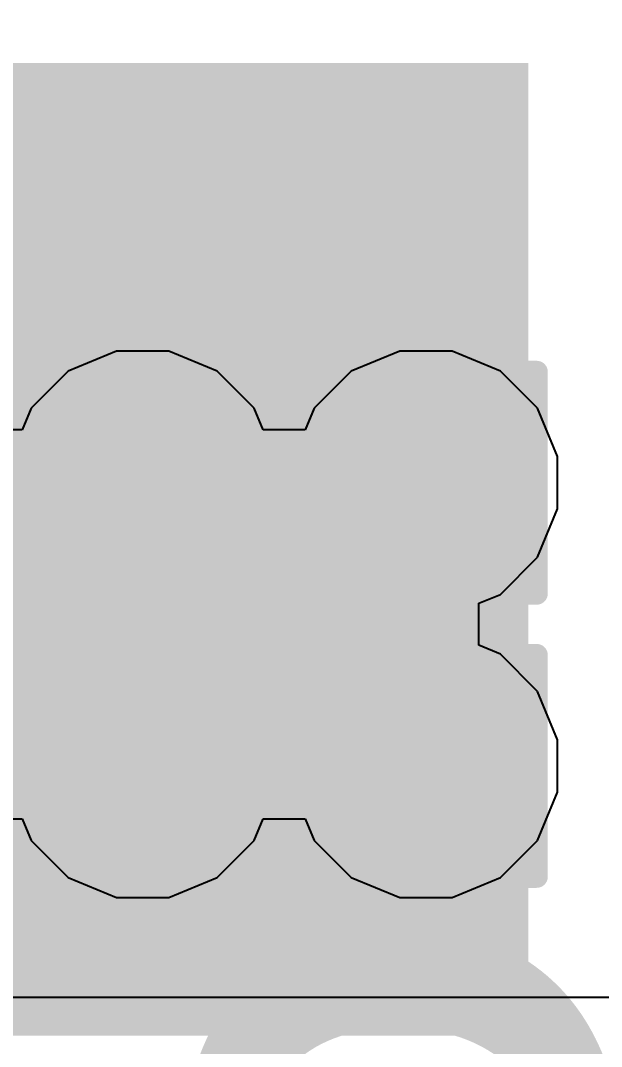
# Model space of a CAD drawing. Header units: inches. Extents: x -6 to 283, y -12 to 154.
# Drawn here: x 14.669 to 16, y -6.358 to -4.007 of the extents above; entities that cross this region are included whole.
import ezdxf

# ---------------------------------------------------------------- set-up
doc = ezdxf.new("R2010")
doc.units = ezdxf.units.IN
for name, color, linetype in [('Bottom Layer', 5, 'Continuous'), ('Drill Drawing', 1, 'Continuous'), ('GND-1', 16, 'Continuous'), ('GND-2', 90, 'Continuous'), ('GND-3', 216, 'Continuous'), ('GND-4', 54, 'Continuous'), ('PWR-1', 156, 'Continuous'), ('PWR-2', 130, 'Continuous'), ('Signal L1', 76, 'Continuous'), ('Signal L2', 6, 'Continuous'), ('Top Layer', 1, 'Continuous'), ('Top Overlay', 2, 'Continuous'), ('Top Paste', 8, 'Continuous'), ('Top Solder', 216, 'Continuous'), ('Via Holes', 16, 'Continuous')]:
    doc.layers.add(name, color=color, linetype=linetype)
doc.styles.add('Arial Black_Bold', font='', dxfattribs={"height": 0.2})
doc.styles.get('Arial Black_Bold').set_extended_font_data('Arial Black', bold=True)

# ---------------------------------------------------------------- blocks, each defined once
blk = doc.blocks.new('C___0402_399')
at = {"layer": 'Top Layer'}
for points in [[(-0.6985, -0.3175), (-0.6985, 0.3175), (-0.2413, 0.3175), (-0.2413, -0.3175)], [(0.2413, -0.3175), (0.2413, 0.3175), (0.6985, 0.3175), (0.6985, -0.3175)]]:
    blk.add_hatch(color=1, dxfattribs=at).paths.add_polyline_path(points)
at = {"layer": 'Top Paste'}
for points in [[(-0.6985, -0.3175), (-0.6985, 0.3175), (-0.2413, 0.3175), (-0.2413, -0.3175)], [(0.2413, -0.3175), (0.2413, 0.3175), (0.6985, 0.3175), (0.6985, -0.3175)]]:
    blk.add_hatch(color=8, dxfattribs=at).paths.add_polyline_path(points)
at = {"layer": 'Top Solder'}
for points in [[(-0.7585, -0.3775), (-0.7585, 0.3775), (-0.1813, 0.3775), (-0.1813, -0.3775)], [(0.1813, -0.3775), (0.1813, 0.3775), (0.7585, 0.3775), (0.7585, -0.3775)]]:
    blk.add_hatch(color=216, dxfattribs=at).paths.add_polyline_path(points)
at = {"layer": 'Top Overlay'}
for points in [[(-0.2794, 0.4064, 0.127, 0.127, 0), (-0.7874, 0.4064, 0.127, 0.127, 0)], [(-0.7874, -0.4064, 0.127, 0.127, 0), (-0.7874, 0.4064, 0.127, 0.127, 0)], [(0.7874, 0.4064, 0.127, 0.127, 0), (0.2794, 0.4064, 0.127, 0.127, 0)], [(0.7874, -0.4064, 0.127, 0.127, 0), (0.7874, 0.4064, 0.127, 0.127, 0)], [(-0.2794, -0.4064, 0.127, 0.127, 0), (-0.7874, -0.4064, 0.127, 0.127, 0)], [(0.7874, -0.4064, 0.127, 0.127, 0), (0.2794, -0.4064, 0.127, 0.127, 0)]]:
    blk.add_lwpolyline(points, format="xyseb", dxfattribs=at)
for points in [[(-0.8191, 0.4064, 0.0635, 0.0635, 1), (-0.7556, 0.4064, 0.0635, 0.0635, 1)], [(-0.8191, 0.4064, 0.0635, 0.0635, 1), (-0.7556, 0.4064, 0.0635, 0.0635, 1)], [(-0.3111, 0.4064, 0.0635, 0.0635, 1), (-0.2477, 0.4064, 0.0635, 0.0635, 1)], [(0.2477, 0.4064, 0.0635, 0.0635, 1), (0.3111, 0.4064, 0.0635, 0.0635, 1)], [(0.7556, 0.4064, 0.0635, 0.0635, 1), (0.8191, 0.4064, 0.0635, 0.0635, 1)], [(0.7556, 0.4064, 0.0635, 0.0635, 1), (0.8191, 0.4064, 0.0635, 0.0635, 1)], [(-0.8191, -0.4064, 0.0635, 0.0635, 1), (-0.7556, -0.4064, 0.0635, 0.0635, 1)], [(-0.8191, -0.4064, 0.0635, 0.0635, 1), (-0.7556, -0.4064, 0.0635, 0.0635, 1)], [(-0.3111, -0.4064, 0.0635, 0.0635, 1), (-0.2477, -0.4064, 0.0635, 0.0635, 1)], [(0.2477, -0.4064, 0.0635, 0.0635, 1), (0.3111, -0.4064, 0.0635, 0.0635, 1)], [(0.7556, -0.4064, 0.0635, 0.0635, 1), (0.8191, -0.4064, 0.0635, 0.0635, 1)], [(0.7556, -0.4064, 0.0635, 0.0635, 1), (0.8191, -0.4064, 0.0635, 0.0635, 1)]]:
    blk.add_lwpolyline(points, format="xyseb", close=True, dxfattribs=at)

msp = doc.modelspace()

# ---------------------------------------------------------------- hatches: boundary and pattern name
at = {"layer": 'Bottom Layer'}
h = msp.add_hatch(color=5, dxfattribs=at)
edge = h.paths.add_edge_path()
edge.add_arc((14.949, -5.066), 0.2, 0, 360)
h = msp.add_hatch(color=5, dxfattribs=at)
edge = h.paths.add_edge_path()
edge.add_arc((15.5979, -5.066), 0.2, 0, 360)
h = msp.add_hatch(color=5, dxfattribs=at)
edge = h.paths.add_edge_path()
edge.add_arc((14.949, -5.7148), 0.2, 0, 360)
h = msp.add_hatch(color=5, dxfattribs=at)
edge = h.paths.add_edge_path()
edge.add_arc((15.5979, -5.7148), 0.2, 0, 360)
at = {"layer": 'GND-1'}
h = msp.add_hatch(color=16, dxfattribs=at)
edge = h.paths.add_edge_path()
edge.add_arc((14.949, -5.066), 0.2, 0, 360)
h = msp.add_hatch(color=16, dxfattribs=at)
edge = h.paths.add_edge_path()
edge.add_arc((15.5979, -5.066), 0.2, 0, 360)
h = msp.add_hatch(color=16, dxfattribs=at)
edge = h.paths.add_edge_path()
edge.add_arc((14.949, -5.7148), 0.2, 0, 360)
h = msp.add_hatch(color=16, dxfattribs=at)
edge = h.paths.add_edge_path()
edge.add_arc((15.5979, -5.7148), 0.2, 0, 360)
at = {"layer": 'GND-2'}
h = msp.add_hatch(color=90, dxfattribs=at)
edge = h.paths.add_edge_path()
edge.add_arc((14.949, -5.066), 0.2, 0, 360)
h = msp.add_hatch(color=90, dxfattribs=at)
edge = h.paths.add_edge_path()
edge.add_arc((15.5979, -5.066), 0.2, 0, 360)
h = msp.add_hatch(color=90, dxfattribs=at)
edge = h.paths.add_edge_path()
edge.add_arc((14.949, -5.7148), 0.2, 0, 360)
h = msp.add_hatch(color=90, dxfattribs=at)
edge = h.paths.add_edge_path()
edge.add_arc((15.5979, -5.7148), 0.2, 0, 360)
at = {"layer": 'GND-3'}
h = msp.add_hatch(color=216, dxfattribs=at)
edge = h.paths.add_edge_path()
edge.add_arc((14.949, -5.066), 0.2, 0, 360)
h = msp.add_hatch(color=216, dxfattribs=at)
edge = h.paths.add_edge_path()
edge.add_arc((15.5979, -5.066), 0.2, 0, 360)
h = msp.add_hatch(color=216, dxfattribs=at)
edge = h.paths.add_edge_path()
edge.add_arc((14.949, -5.7148), 0.2, 0, 360)
h = msp.add_hatch(color=216, dxfattribs=at)
edge = h.paths.add_edge_path()
edge.add_arc((15.5979, -5.7148), 0.2, 0, 360)
at = {"layer": 'GND-4'}
h = msp.add_hatch(color=54, dxfattribs=at)
edge = h.paths.add_edge_path()
edge.add_arc((14.949, -5.066), 0.2, 0, 360)
h = msp.add_hatch(color=54, dxfattribs=at)
edge = h.paths.add_edge_path()
edge.add_arc((15.5979, -5.066), 0.2, 0, 360)
h = msp.add_hatch(color=54, dxfattribs=at)
edge = h.paths.add_edge_path()
edge.add_arc((14.949, -5.7148), 0.2, 0, 360)
h = msp.add_hatch(color=54, dxfattribs=at)
edge = h.paths.add_edge_path()
edge.add_arc((15.5979, -5.7148), 0.2, 0, 360)
at = {"layer": 'PWR-1'}
h = msp.add_hatch(color=156, dxfattribs=at)
edge = h.paths.add_edge_path()
edge.add_arc((14.949, -5.066), 0.2, 0, 360)
h = msp.add_hatch(color=156, dxfattribs=at)
edge = h.paths.add_edge_path()
edge.add_arc((15.5979, -5.066), 0.2, 0, 360)
h = msp.add_hatch(color=156, dxfattribs=at)
edge = h.paths.add_edge_path()
edge.add_arc((14.949, -5.7148), 0.2, 0, 360)
h = msp.add_hatch(color=156, dxfattribs=at)
edge = h.paths.add_edge_path()
edge.add_arc((15.5979, -5.7148), 0.2, 0, 360)
at = {"layer": 'PWR-2'}
h = msp.add_hatch(color=130, dxfattribs=at)
edge = h.paths.add_edge_path()
edge.add_arc((14.949, -5.066), 0.2, 0, 360)
h = msp.add_hatch(color=130, dxfattribs=at)
edge = h.paths.add_edge_path()
edge.add_arc((15.5979, -5.066), 0.2, 0, 360)
h = msp.add_hatch(color=130, dxfattribs=at)
edge = h.paths.add_edge_path()
edge.add_arc((14.949, -5.7148), 0.2, 0, 360)
h = msp.add_hatch(color=130, dxfattribs=at)
edge = h.paths.add_edge_path()
edge.add_arc((15.5979, -5.7148), 0.2, 0, 360)
at = {"layer": 'Signal L1'}
h = msp.add_hatch(color=76, dxfattribs=at)
edge = h.paths.add_edge_path()
edge.add_arc((14.949, -5.066), 0.2, 0, 360)
h = msp.add_hatch(color=76, dxfattribs=at)
edge = h.paths.add_edge_path()
edge.add_arc((15.5979, -5.066), 0.2, 0, 360)
h = msp.add_hatch(color=76, dxfattribs=at)
edge = h.paths.add_edge_path()
edge.add_arc((14.949, -5.7148), 0.2, 0, 360)
h = msp.add_hatch(color=76, dxfattribs=at)
edge = h.paths.add_edge_path()
edge.add_arc((15.5979, -5.7148), 0.2, 0, 360)
at = {"layer": 'Signal L2'}
h = msp.add_hatch(color=6, dxfattribs=at)
edge = h.paths.add_edge_path()
edge.add_arc((14.949, -5.066), 0.2, 0, 360)
h = msp.add_hatch(color=6, dxfattribs=at)
edge = h.paths.add_edge_path()
edge.add_arc((15.5979, -5.066), 0.2, 0, 360)
h = msp.add_hatch(color=6, dxfattribs=at)
edge = h.paths.add_edge_path()
edge.add_arc((14.949, -5.7148), 0.2, 0, 360)
h = msp.add_hatch(color=6, dxfattribs=at)
edge = h.paths.add_edge_path()
edge.add_arc((15.5979, -5.7148), 0.2, 0, 360)
at = {"layer": 'Top Layer'}
msp.add_hatch(color=1, dxfattribs=at).paths.add_polyline_path([(11.3164, -6.3328), (15.8324, -6.3328), (15.8324, -4.1046), (11.3164, -4.1046)])
h = msp.add_hatch(color=1, dxfattribs=at)
edge = h.paths.add_edge_path()
edge.add_arc((14.949, -5.066), 0.2, 0, 360)
h = msp.add_hatch(color=1, dxfattribs=at)
edge = h.paths.add_edge_path()
edge.add_arc((15.5979, -5.066), 0.2, 0, 360)
h = msp.add_hatch(color=1, dxfattribs=at)
edge = h.paths.add_edge_path()
edge.add_arc((14.949, -5.7148), 0.2, 0, 360)
h = msp.add_hatch(color=1, dxfattribs=at)
edge = h.paths.add_edge_path()
edge.add_arc((15.5979, -5.7148), 0.2, 0, 360)
at = {"layer": 'Via Holes'}
h = msp.add_hatch(color=7, dxfattribs=at)
edge = h.paths.add_edge_path()
edge.add_arc((14.949, -5.066), 0.1, 0, 360)
h = msp.add_hatch(color=7, dxfattribs=at)
edge = h.paths.add_edge_path()
edge.add_arc((15.5979, -5.066), 0.1, 0, 360)
h = msp.add_hatch(color=7, dxfattribs=at)
edge = h.paths.add_edge_path()
edge.add_arc((14.949, -5.7148), 0.1, 0, 360)
h = msp.add_hatch(color=7, dxfattribs=at)
edge = h.paths.add_edge_path()
edge.add_arc((15.5979, -5.7148), 0.1, 0, 360)

# ---------------------------------------------------------------- linework, layer by layer
at = {"layer": 'Bottom Layer'}
msp.add_line((16.3019, -6.2451), (13.1364, -6.2451), dxfattribs=at)
at = {"layer": 'Drill Drawing'}
for points in [[(14.695, -4.812, 0.0508, 0.0508, 0), (15.203, -4.812, 0.0508, 0.0508, 0)], [(14.695, -5.32, 0.0508, 0.0508, 0), (14.695, -4.812, 0.0508, 0.0508, 0)], [(15.203, -5.32, 0.0508, 0.0508, 0), (15.203, -4.812, 0.0508, 0.0508, 0)], [(15.3439, -4.812, 0.0508, 0.0508, 0), (15.8519, -4.812, 0.0508, 0.0508, 0)], [(15.3439, -5.32, 0.0508, 0.0508, 0), (15.3439, -4.812, 0.0508, 0.0508, 0)], [(15.8519, -5.32, 0.0508, 0.0508, 0), (15.8519, -4.812, 0.0508, 0.0508, 0)], [(14.695, -5.32, 0.0508, 0.0508, 0), (15.203, -5.32, 0.0508, 0.0508, 0)], [(15.3439, -5.32, 0.0508, 0.0508, 0), (15.8519, -5.32, 0.0508, 0.0508, 0)], [(14.695, -5.4608, 0.0508, 0.0508, 0), (15.203, -5.4608, 0.0508, 0.0508, 0)], [(14.695, -5.9688, 0.0508, 0.0508, 0), (14.695, -5.4608, 0.0508, 0.0508, 0)], [(15.203, -5.9688, 0.0508, 0.0508, 0), (15.203, -5.4608, 0.0508, 0.0508, 0)], [(15.3439, -5.4608, 0.0508, 0.0508, 0), (15.8519, -5.4608, 0.0508, 0.0508, 0)], [(15.3439, -5.9688, 0.0508, 0.0508, 0), (15.3439, -5.4608, 0.0508, 0.0508, 0)], [(15.8519, -5.9688, 0.0508, 0.0508, 0), (15.8519, -5.4608, 0.0508, 0.0508, 0)], [(14.695, -5.9688, 0.0508, 0.0508, 0), (15.203, -5.9688, 0.0508, 0.0508, 0)], [(15.3439, -5.9688, 0.0508, 0.0508, 0), (15.8519, -5.9688, 0.0508, 0.0508, 0)]]:
    msp.add_lwpolyline(points, format="xyseb", dxfattribs=at)
for points in [[(14.6823, -4.812, 0.0254, 0.0254, 1), (14.7077, -4.812, 0.0254, 0.0254, 1)], [(14.6823, -4.812, 0.0254, 0.0254, 1), (14.7077, -4.812, 0.0254, 0.0254, 1)], [(15.1903, -4.812, 0.0254, 0.0254, 1), (15.2157, -4.812, 0.0254, 0.0254, 1)], [(15.1903, -4.812, 0.0254, 0.0254, 1), (15.2157, -4.812, 0.0254, 0.0254, 1)], [(15.3312, -4.812, 0.0254, 0.0254, 1), (15.3566, -4.812, 0.0254, 0.0254, 1)], [(15.3312, -4.812, 0.0254, 0.0254, 1), (15.3566, -4.812, 0.0254, 0.0254, 1)], [(15.8392, -4.812, 0.0254, 0.0254, 1), (15.8646, -4.812, 0.0254, 0.0254, 1)], [(15.8392, -4.812, 0.0254, 0.0254, 1), (15.8646, -4.812, 0.0254, 0.0254, 1)], [(14.6823, -5.32, 0.0254, 0.0254, 1), (14.7077, -5.32, 0.0254, 0.0254, 1)], [(14.6823, -5.32, 0.0254, 0.0254, 1), (14.7077, -5.32, 0.0254, 0.0254, 1)], [(15.1903, -5.32, 0.0254, 0.0254, 1), (15.2157, -5.32, 0.0254, 0.0254, 1)], [(15.1903, -5.32, 0.0254, 0.0254, 1), (15.2157, -5.32, 0.0254, 0.0254, 1)], [(15.3312, -5.32, 0.0254, 0.0254, 1), (15.3566, -5.32, 0.0254, 0.0254, 1)], [(15.3312, -5.32, 0.0254, 0.0254, 1), (15.3566, -5.32, 0.0254, 0.0254, 1)], [(15.8392, -5.32, 0.0254, 0.0254, 1), (15.8646, -5.32, 0.0254, 0.0254, 1)], [(15.8392, -5.32, 0.0254, 0.0254, 1), (15.8646, -5.32, 0.0254, 0.0254, 1)], [(14.6823, -5.4608, 0.0254, 0.0254, 1), (14.7077, -5.4608, 0.0254, 0.0254, 1)], [(14.6823, -5.4608, 0.0254, 0.0254, 1), (14.7077, -5.4608, 0.0254, 0.0254, 1)], [(15.1903, -5.4608, 0.0254, 0.0254, 1), (15.2157, -5.4608, 0.0254, 0.0254, 1)], [(15.1903, -5.4608, 0.0254, 0.0254, 1), (15.2157, -5.4608, 0.0254, 0.0254, 1)], [(15.3312, -5.4608, 0.0254, 0.0254, 1), (15.3566, -5.4608, 0.0254, 0.0254, 1)], [(15.3312, -5.4608, 0.0254, 0.0254, 1), (15.3566, -5.4608, 0.0254, 0.0254, 1)], [(15.8392, -5.4608, 0.0254, 0.0254, 1), (15.8646, -5.4608, 0.0254, 0.0254, 1)], [(15.8392, -5.4608, 0.0254, 0.0254, 1), (15.8646, -5.4608, 0.0254, 0.0254, 1)], [(14.6823, -5.9688, 0.0254, 0.0254, 1), (14.7077, -5.9688, 0.0254, 0.0254, 1)], [(14.6823, -5.9688, 0.0254, 0.0254, 1), (14.7077, -5.9688, 0.0254, 0.0254, 1)], [(15.1903, -5.9688, 0.0254, 0.0254, 1), (15.2157, -5.9688, 0.0254, 0.0254, 1)], [(15.1903, -5.9688, 0.0254, 0.0254, 1), (15.2157, -5.9688, 0.0254, 0.0254, 1)], [(15.3312, -5.9688, 0.0254, 0.0254, 1), (15.3566, -5.9688, 0.0254, 0.0254, 1)], [(15.3312, -5.9688, 0.0254, 0.0254, 1), (15.3566, -5.9688, 0.0254, 0.0254, 1)], [(15.8392, -5.9688, 0.0254, 0.0254, 1), (15.8646, -5.9688, 0.0254, 0.0254, 1)], [(15.8392, -5.9688, 0.0254, 0.0254, 1), (15.8646, -5.9688, 0.0254, 0.0254, 1)]]:
    msp.add_lwpolyline(points, format="xyseb", close=True, dxfattribs=at)
at = {"layer": 'GND-1'}
for p, q in [((14.8891, -4.7644), (14.7782, -4.8103)), ((15.009, -4.7644), (14.8891, -4.7644)), ((15.1199, -4.8103), (15.009, -4.7644)), ((15.5379, -4.7644), (15.427, -4.8103)), ((15.6579, -4.7644), (15.5379, -4.7644)), ((15.7687, -4.8103), (15.6579, -4.7644)), ((14.7782, -4.8103), (14.6934, -4.8952)), ((15.2047, -4.8952), (15.1199, -4.8103)), ((15.427, -4.8103), (15.3422, -4.8952)), ((15.8535, -4.8952), (15.7687, -4.8103)), ((14.6934, -4.8952), (14.6728, -4.9449)), ((15.2253, -4.9449), (15.2047, -4.8952)), ((15.3422, -4.8952), (15.3216, -4.9449)), ((15.8995, -5.006), (15.8535, -4.8952)), ((14.6728, -4.9449), (14.5765, -4.9449)), ((15.3216, -4.9449), (15.2253, -4.9449)), ((15.8995, -5.126), (15.8995, -5.006)), ((15.8535, -5.2369), (15.8995, -5.126)), ((15.7687, -5.3217), (15.8535, -5.2369)), ((15.7189, -5.3423), (15.7687, -5.3217)), ((15.7189, -5.4385), (15.7189, -5.3423)), ((15.7687, -5.4591), (15.7189, -5.4385)), ((15.8535, -5.544), (15.7687, -5.4591)), ((15.8995, -5.6548), (15.8535, -5.544)), ((15.8995, -5.7748), (15.8995, -5.6548)), ((15.8535, -5.8857), (15.8995, -5.7748)), ((14.5765, -5.8359), (14.6728, -5.8359)), ((14.6728, -5.8359), (14.6934, -5.8857)), ((15.2047, -5.8857), (15.2253, -5.8359)), ((15.2253, -5.8359), (15.3216, -5.8359)), ((15.3216, -5.8359), (15.3422, -5.8857)), ((14.6934, -5.8857), (14.7782, -5.9705)), ((15.1199, -5.9705), (15.2047, -5.8857)), ((15.3422, -5.8857), (15.427, -5.9705)), ((15.7687, -5.9705), (15.8535, -5.8857)), ((14.7782, -5.9705), (14.8891, -6.0164)), ((15.009, -6.0164), (15.1199, -5.9705)), ((15.427, -5.9705), (15.5379, -6.0164)), ((15.6579, -6.0164), (15.7687, -5.9705)), ((14.8891, -6.0164), (15.009, -6.0164)), ((15.5379, -6.0164), (15.6579, -6.0164))]:
    msp.add_line(p, q, dxfattribs=at)
at = {"layer": 'GND-2'}
for p, q in [((14.8891, -4.7644), (14.7782, -4.8103)), ((15.009, -4.7644), (14.8891, -4.7644)), ((15.1199, -4.8103), (15.009, -4.7644)), ((15.5379, -4.7644), (15.427, -4.8103)), ((15.6579, -4.7644), (15.5379, -4.7644)), ((15.7687, -4.8103), (15.6579, -4.7644)), ((14.7782, -4.8103), (14.6934, -4.8952)), ((15.2047, -4.8952), (15.1199, -4.8103)), ((15.427, -4.8103), (15.3422, -4.8952)), ((15.8535, -4.8952), (15.7687, -4.8103)), ((14.6934, -4.8952), (14.6728, -4.9449)), ((15.2253, -4.9449), (15.2047, -4.8952)), ((15.3422, -4.8952), (15.3216, -4.9449)), ((15.8995, -5.006), (15.8535, -4.8952)), ((14.6728, -4.9449), (14.5765, -4.9449)), ((15.3216, -4.9449), (15.2253, -4.9449)), ((15.8995, -5.126), (15.8995, -5.006)), ((15.8535, -5.2369), (15.8995, -5.126)), ((15.7687, -5.3217), (15.8535, -5.2369)), ((15.7189, -5.3423), (15.7687, -5.3217)), ((15.7189, -5.4385), (15.7189, -5.3423)), ((15.7687, -5.4591), (15.7189, -5.4385)), ((15.8535, -5.544), (15.7687, -5.4591)), ((15.8995, -5.6548), (15.8535, -5.544)), ((15.8995, -5.7748), (15.8995, -5.6548)), ((15.8535, -5.8857), (15.8995, -5.7748)), ((14.5765, -5.8359), (14.6728, -5.8359)), ((14.6728, -5.8359), (14.6934, -5.8857)), ((15.2047, -5.8857), (15.2253, -5.8359)), ((15.2253, -5.8359), (15.3216, -5.8359)), ((15.3216, -5.8359), (15.3422, -5.8857)), ((14.6934, -5.8857), (14.7782, -5.9705)), ((15.1199, -5.9705), (15.2047, -5.8857)), ((15.3422, -5.8857), (15.427, -5.9705)), ((15.7687, -5.9705), (15.8535, -5.8857)), ((14.7782, -5.9705), (14.8891, -6.0164)), ((15.009, -6.0164), (15.1199, -5.9705)), ((15.427, -5.9705), (15.5379, -6.0164)), ((15.6579, -6.0164), (15.7687, -5.9705)), ((14.8891, -6.0164), (15.009, -6.0164)), ((15.5379, -6.0164), (15.6579, -6.0164))]:
    msp.add_line(p, q, dxfattribs=at)
at = {"layer": 'GND-3'}
for p, q in [((14.8891, -4.7644), (14.7782, -4.8103)), ((15.009, -4.7644), (14.8891, -4.7644)), ((15.1199, -4.8103), (15.009, -4.7644)), ((15.5379, -4.7644), (15.427, -4.8103)), ((15.6579, -4.7644), (15.5379, -4.7644)), ((15.7687, -4.8103), (15.6579, -4.7644)), ((14.7782, -4.8103), (14.6934, -4.8952)), ((15.2047, -4.8952), (15.1199, -4.8103)), ((15.427, -4.8103), (15.3422, -4.8952)), ((15.8535, -4.8952), (15.7687, -4.8103)), ((14.6934, -4.8952), (14.6728, -4.9449)), ((15.2253, -4.9449), (15.2047, -4.8952)), ((15.3422, -4.8952), (15.3216, -4.9449)), ((15.8995, -5.006), (15.8535, -4.8952)), ((14.6728, -4.9449), (14.5765, -4.9449)), ((15.3216, -4.9449), (15.2253, -4.9449)), ((15.8995, -5.126), (15.8995, -5.006)), ((15.8535, -5.2369), (15.8995, -5.126)), ((15.7687, -5.3217), (15.8535, -5.2369)), ((15.7189, -5.3423), (15.7687, -5.3217)), ((15.7189, -5.4385), (15.7189, -5.3423)), ((15.7687, -5.4591), (15.7189, -5.4385)), ((15.8535, -5.544), (15.7687, -5.4591)), ((15.8995, -5.6548), (15.8535, -5.544)), ((15.8995, -5.7748), (15.8995, -5.6548)), ((15.8535, -5.8857), (15.8995, -5.7748)), ((14.5765, -5.8359), (14.6728, -5.8359)), ((14.6728, -5.8359), (14.6934, -5.8857)), ((15.2047, -5.8857), (15.2253, -5.8359)), ((15.2253, -5.8359), (15.3216, -5.8359)), ((15.3216, -5.8359), (15.3422, -5.8857)), ((14.6934, -5.8857), (14.7782, -5.9705)), ((15.1199, -5.9705), (15.2047, -5.8857)), ((15.3422, -5.8857), (15.427, -5.9705)), ((15.7687, -5.9705), (15.8535, -5.8857)), ((14.7782, -5.9705), (14.8891, -6.0164)), ((15.009, -6.0164), (15.1199, -5.9705)), ((15.427, -5.9705), (15.5379, -6.0164)), ((15.6579, -6.0164), (15.7687, -5.9705)), ((14.8891, -6.0164), (15.009, -6.0164)), ((15.5379, -6.0164), (15.6579, -6.0164))]:
    msp.add_line(p, q, dxfattribs=at)
at = {"layer": 'GND-4'}
for p, q in [((14.8891, -4.7644), (14.7782, -4.8103)), ((15.009, -4.7644), (14.8891, -4.7644)), ((15.1199, -4.8103), (15.009, -4.7644)), ((15.5379, -4.7644), (15.427, -4.8103)), ((15.6579, -4.7644), (15.5379, -4.7644)), ((15.7687, -4.8103), (15.6579, -4.7644)), ((14.7782, -4.8103), (14.6934, -4.8952)), ((15.2047, -4.8952), (15.1199, -4.8103)), ((15.427, -4.8103), (15.3422, -4.8952)), ((15.8535, -4.8952), (15.7687, -4.8103)), ((14.6934, -4.8952), (14.6728, -4.9449)), ((15.2253, -4.9449), (15.2047, -4.8952)), ((15.3422, -4.8952), (15.3216, -4.9449)), ((15.8995, -5.006), (15.8535, -4.8952)), ((14.6728, -4.9449), (14.5765, -4.9449)), ((15.3216, -4.9449), (15.2253, -4.9449)), ((15.8995, -5.126), (15.8995, -5.006)), ((15.8535, -5.2369), (15.8995, -5.126)), ((15.7687, -5.3217), (15.8535, -5.2369)), ((15.7189, -5.3423), (15.7687, -5.3217)), ((15.7189, -5.4385), (15.7189, -5.3423)), ((15.7687, -5.4591), (15.7189, -5.4385)), ((15.8535, -5.544), (15.7687, -5.4591)), ((15.8995, -5.6548), (15.8535, -5.544)), ((15.8995, -5.7748), (15.8995, -5.6548)), ((15.8535, -5.8857), (15.8995, -5.7748)), ((14.5765, -5.8359), (14.6728, -5.8359)), ((14.6728, -5.8359), (14.6934, -5.8857)), ((15.2047, -5.8857), (15.2253, -5.8359)), ((15.2253, -5.8359), (15.3216, -5.8359)), ((15.3216, -5.8359), (15.3422, -5.8857)), ((14.6934, -5.8857), (14.7782, -5.9705)), ((15.1199, -5.9705), (15.2047, -5.8857)), ((15.3422, -5.8857), (15.427, -5.9705)), ((15.7687, -5.9705), (15.8535, -5.8857)), ((14.7782, -5.9705), (14.8891, -6.0164)), ((15.009, -6.0164), (15.1199, -5.9705)), ((15.427, -5.9705), (15.5379, -6.0164)), ((15.6579, -6.0164), (15.7687, -5.9705)), ((14.8891, -6.0164), (15.009, -6.0164)), ((15.5379, -6.0164), (15.6579, -6.0164))]:
    msp.add_line(p, q, dxfattribs=at)
at = {"layer": 'PWR-2'}
for p, q in [((14.8891, -4.7644), (14.7782, -4.8103)), ((15.009, -4.7644), (14.8891, -4.7644)), ((15.1199, -4.8103), (15.009, -4.7644)), ((15.5379, -4.7644), (15.427, -4.8103)), ((15.6579, -4.7644), (15.5379, -4.7644)), ((15.7687, -4.8103), (15.6579, -4.7644)), ((14.7782, -4.8103), (14.6934, -4.8952)), ((15.2047, -4.8952), (15.1199, -4.8103)), ((15.427, -4.8103), (15.3422, -4.8952)), ((15.8535, -4.8952), (15.7687, -4.8103)), ((14.6934, -4.8952), (14.6728, -4.9449)), ((15.2253, -4.9449), (15.2047, -4.8952)), ((15.3422, -4.8952), (15.3216, -4.9449)), ((15.8995, -5.006), (15.8535, -4.8952)), ((14.6728, -4.9449), (14.5765, -4.9449)), ((15.3216, -4.9449), (15.2253, -4.9449)), ((15.8995, -5.126), (15.8995, -5.006)), ((15.8535, -5.2369), (15.8995, -5.126)), ((15.7687, -5.3217), (15.8535, -5.2369)), ((15.7189, -5.3423), (15.7687, -5.3217)), ((15.7189, -5.4385), (15.7189, -5.3423)), ((15.7687, -5.4591), (15.7189, -5.4385)), ((15.8535, -5.544), (15.7687, -5.4591)), ((15.8995, -5.6548), (15.8535, -5.544)), ((15.8995, -5.7748), (15.8995, -5.6548)), ((15.8535, -5.8857), (15.8995, -5.7748)), ((14.5765, -5.8359), (14.6728, -5.8359)), ((14.6728, -5.8359), (14.6934, -5.8857)), ((15.2047, -5.8857), (15.2253, -5.8359)), ((15.2253, -5.8359), (15.3216, -5.8359)), ((15.3216, -5.8359), (15.3422, -5.8857)), ((14.6934, -5.8857), (14.7782, -5.9705)), ((15.1199, -5.9705), (15.2047, -5.8857)), ((15.3422, -5.8857), (15.427, -5.9705)), ((15.7687, -5.9705), (15.8535, -5.8857)), ((14.7782, -5.9705), (14.8891, -6.0164)), ((15.009, -6.0164), (15.1199, -5.9705)), ((15.427, -5.9705), (15.5379, -6.0164)), ((15.6579, -6.0164), (15.7687, -5.9705)), ((14.8891, -6.0164), (15.009, -6.0164)), ((15.5379, -6.0164), (15.6579, -6.0164))]:
    msp.add_line(p, q, dxfattribs=at)
at = {"layer": 'Signal L1'}
for p, q in [((14.8891, -4.7644), (14.7782, -4.8103)), ((15.009, -4.7644), (14.8891, -4.7644)), ((15.1199, -4.8103), (15.009, -4.7644)), ((15.5379, -4.7644), (15.427, -4.8103)), ((15.6579, -4.7644), (15.5379, -4.7644)), ((15.7687, -4.8103), (15.6579, -4.7644)), ((14.7782, -4.8103), (14.6934, -4.8952)), ((15.2047, -4.8952), (15.1199, -4.8103)), ((15.427, -4.8103), (15.3422, -4.8952)), ((15.8535, -4.8952), (15.7687, -4.8103)), ((14.6934, -4.8952), (14.6728, -4.9449)), ((15.2253, -4.9449), (15.2047, -4.8952)), ((15.3422, -4.8952), (15.3216, -4.9449)), ((15.8995, -5.006), (15.8535, -4.8952)), ((14.6728, -4.9449), (14.5765, -4.9449)), ((15.3216, -4.9449), (15.2253, -4.9449)), ((15.8995, -5.126), (15.8995, -5.006)), ((15.8535, -5.2369), (15.8995, -5.126)), ((15.7687, -5.3217), (15.8535, -5.2369)), ((15.7189, -5.3423), (15.7687, -5.3217)), ((15.7189, -5.4385), (15.7189, -5.3423)), ((15.7687, -5.4591), (15.7189, -5.4385)), ((15.8535, -5.544), (15.7687, -5.4591)), ((15.8995, -5.6548), (15.8535, -5.544)), ((15.8995, -5.7748), (15.8995, -5.6548)), ((15.8535, -5.8857), (15.8995, -5.7748)), ((14.5765, -5.8359), (14.6728, -5.8359)), ((14.6728, -5.8359), (14.6934, -5.8857)), ((15.2047, -5.8857), (15.2253, -5.8359)), ((15.2253, -5.8359), (15.3216, -5.8359)), ((15.3216, -5.8359), (15.3422, -5.8857)), ((14.6934, -5.8857), (14.7782, -5.9705)), ((15.1199, -5.9705), (15.2047, -5.8857)), ((15.3422, -5.8857), (15.427, -5.9705)), ((15.7687, -5.9705), (15.8535, -5.8857)), ((14.7782, -5.9705), (14.8891, -6.0164)), ((15.009, -6.0164), (15.1199, -5.9705)), ((15.427, -5.9705), (15.5379, -6.0164)), ((15.6579, -6.0164), (15.7687, -5.9705)), ((14.8891, -6.0164), (15.009, -6.0164)), ((15.5379, -6.0164), (15.6579, -6.0164))]:
    msp.add_line(p, q, dxfattribs=at)
at = {"layer": 'Signal L2'}
for p, q in [((14.8891, -4.7644), (14.7782, -4.8103)), ((15.009, -4.7644), (14.8891, -4.7644)), ((15.1199, -4.8103), (15.009, -4.7644)), ((15.5379, -4.7644), (15.427, -4.8103)), ((15.6579, -4.7644), (15.5379, -4.7644)), ((15.7687, -4.8103), (15.6579, -4.7644)), ((14.7782, -4.8103), (14.6934, -4.8952)), ((15.2047, -4.8952), (15.1199, -4.8103)), ((15.427, -4.8103), (15.3422, -4.8952)), ((15.8535, -4.8952), (15.7687, -4.8103)), ((14.6934, -4.8952), (14.6728, -4.9449)), ((15.2253, -4.9449), (15.2047, -4.8952)), ((15.3422, -4.8952), (15.3216, -4.9449)), ((15.8995, -5.006), (15.8535, -4.8952)), ((14.6728, -4.9449), (14.5765, -4.9449)), ((15.3216, -4.9449), (15.2253, -4.9449)), ((15.8995, -5.126), (15.8995, -5.006)), ((15.8535, -5.2369), (15.8995, -5.126)), ((15.7687, -5.3217), (15.8535, -5.2369)), ((15.7189, -5.3423), (15.7687, -5.3217)), ((15.7189, -5.4385), (15.7189, -5.3423)), ((15.7687, -5.4591), (15.7189, -5.4385)), ((15.8535, -5.544), (15.7687, -5.4591)), ((15.8995, -5.6548), (15.8535, -5.544)), ((15.8995, -5.7748), (15.8995, -5.6548)), ((15.8535, -5.8857), (15.8995, -5.7748)), ((14.5765, -5.8359), (14.6728, -5.8359)), ((14.6728, -5.8359), (14.6934, -5.8857)), ((15.2047, -5.8857), (15.2253, -5.8359)), ((15.2253, -5.8359), (15.3216, -5.8359)), ((15.3216, -5.8359), (15.3422, -5.8857)), ((14.6934, -5.8857), (14.7782, -5.9705)), ((15.1199, -5.9705), (15.2047, -5.8857)), ((15.3422, -5.8857), (15.427, -5.9705)), ((15.7687, -5.9705), (15.8535, -5.8857)), ((14.7782, -5.9705), (14.8891, -6.0164)), ((15.009, -6.0164), (15.1199, -5.9705)), ((15.427, -5.9705), (15.5379, -6.0164)), ((15.6579, -6.0164), (15.7687, -5.9705)), ((14.8891, -6.0164), (15.009, -6.0164)), ((15.5379, -6.0164), (15.6579, -6.0164))]:
    msp.add_line(p, q, dxfattribs=at)

# ---------------------------------------------------------------- block references
at = {"rotation": 270}
msp.add_blockref('C___0402_399', (15.2538, -4.1361), dxfattribs=at)

# ---------------------------------------------------------------- texts
at = {"layer": 'Top Overlay', "style": 'Arial Black_Bold'}
msp.add_text('GND', height=1.016, rotation=90, dxfattribs=at).set_placement((16.0487, -9.6212))

doc.saveas('drawing.dxf')
